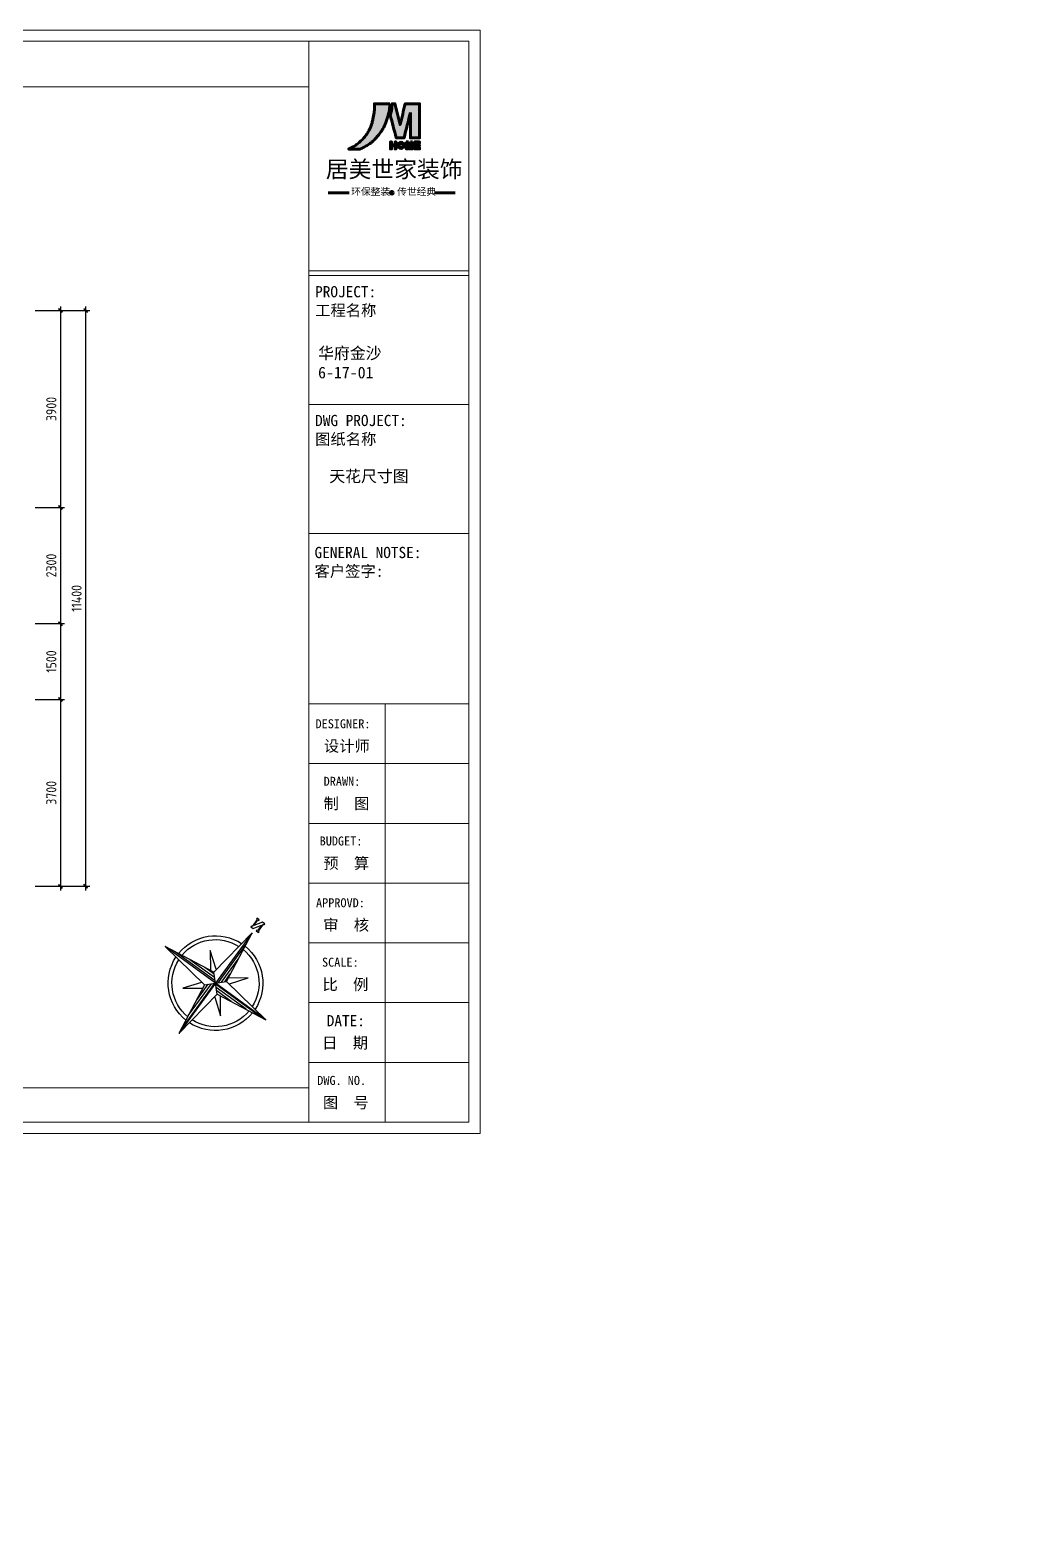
# Model space of a CAD drawing. Extents: x 643133 to 135659452, y -425133 to -387116.
# Drawn here: x 788662 to 808540, y -416907 to -387116 of the extents above; entities that cross this region are included whole.
import ezdxf
from ezdxf.enums import TextEntityAlignment as Align

# ---------------------------------------------------------------- set-up
doc = ezdxf.new("R2010")
doc.units = 0
doc.header["$LTSCALE"] = 10
doc.header["$MEASUREMENT"] = 0
for name, color, linetype in [('30', 30, 'Continuous'), ('34', 34, 'Continuous'), ('38', 38, 'Continuous')]:
    doc.layers.add(name, color=color, linetype=linetype)
doc.styles.add('12354', font='', dxfattribs={"height": 180})
doc.styles.add('ATT', font='')
doc.styles.get("Standard").update_dxf_attribs({"font": 'gbenor.shx', "bigfont": 'gbcbig.shx'})
doc.styles.get('12354').set_extended_font_data('SimSun')
doc.styles.get('ATT').set_extended_font_data('SimSun')

# ---------------------------------------------------------------- blocks, each defined once
blk = doc.blocks.new('_ArchTick')
at = {"color": 0, "linetype": 'ByBlock', "const_width": 0.4}
blk.add_lwpolyline([(-0.5, -0.5), (0.5, 0.5)], dxfattribs=at)
blk = doc.blocks.new('A$C2F4C2F6D')
at = {"layer": '34', "lineweight": 70}
h = blk.add_hatch(color=256, dxfattribs=at)
h.dxf.hatch_style = 1
edge = h.paths.add_edge_path()
edge.add_spline(control_points=[(739, 1367), (741, 1347), (745, 1304), (733, 1230), (722, 1159), (703, 1075), (674, 1004), (632, 932), (582, 861), (512, 804), (441, 747), (395, 727), (369, 716)], knot_values=[821.693615, 821.693615, 821.693615, 821.693615, 881.714285, 951.692164, 1042.873539, 1097.88705, 1211.017281, 1271.746573, 1347.160579, 1471.309437, 1537.857957, 1620.799899, 1620.799899, 1620.799899, 1620.799899], weights=[1, 1, 1, 1, 1, 1, 1, 1, 1, 1, 1, 1, 1], degree=3, periodic=0)
edge.add_spline(control_points=[(369, 716), (425, 716), (481, 716), (537, 716)], knot_values=[820.693615, 820.693615, 820.693615, 820.693615, 821.693615, 821.693615, 821.693615, 821.693615], weights=[1, 1, 1, 1], degree=3, periodic=0)
edge.add_spline(control_points=[(537, 716), (556, 726), (602, 749), (661, 783), (716, 827), (755, 866), (797, 912), (831, 959), (870, 1018), (901, 1075), (916, 1136), (936, 1188), (950, 1246), (959, 1299), (962, 1337), (962, 1359), (962, 1367)], knot_values=[0, 0, 0, 0, 63.625453, 157.471195, 201.223304, 273.64864, 324.749062, 388.755508, 445.405141, 541.77799, 574.43262, 635.347493, 707.473665, 753.740434, 797.337565, 820.693615, 820.693615, 820.693615, 820.693615], weights=[1, 1, 1, 1, 1, 1, 1, 1, 1, 1, 1, 1, 1, 1, 1, 1, 1], degree=3, periodic=0)
edge.add_spline(control_points=[(962, 1367), (888, 1367), (814, 1367), (739, 1367)], knot_values=[1620.799899, 1620.799899, 1620.799899, 1620.799899, 1621.799899, 1621.799899, 1621.799899, 1621.799899], weights=[1, 1, 1, 1], degree=3, periodic=0)
edge = h.paths.add_edge_path()
edge.add_spline(control_points=[(1109, 1067), (1084, 1167), (1060, 1267), (1035, 1367)], knot_values=[5, 5, 5, 5, 6, 6, 6, 6], weights=[1, 1, 1, 1], degree=3, periodic=0)
edge.add_spline(control_points=[(1035, 1367), (1020, 1367), (1006, 1367), (991, 1367)], knot_values=[6, 6, 6, 6, 7, 7, 7, 7], weights=[1, 1, 1, 1], degree=3, periodic=0)
edge.add_spline(control_points=[(991, 1367), (992, 1359), (993, 1338), (990, 1299), (982, 1253), (972, 1221), (967, 1205)], knot_values=[7, 7, 7, 7, 30.180111, 71.314603, 122.667075, 171.80595, 171.80595, 171.80595, 171.80595], weights=[1, 1, 1, 1, 1, 1, 1], degree=3, periodic=0)
edge.add_spline(control_points=[(967, 1205), (996, 1096), (1024, 987), (1053, 877)], knot_values=[171.80595, 171.80595, 171.80595, 171.80595, 172.80595, 172.80595, 172.80595, 172.80595], weights=[1, 1, 1, 1], degree=3, periodic=0)
edge.add_spline(control_points=[(1053, 877), (1091, 877), (1128, 877), (1166, 877)], knot_values=[172.80595, 172.80595, 172.80595, 172.80595, 173.80595, 173.80595, 173.80595, 173.80595], weights=[1, 1, 1, 1], degree=3, periodic=0)
edge.add_spline(control_points=[(1166, 877), (1196, 998), (1226, 1118), (1257, 1239)], knot_values=[173.80595, 173.80595, 173.80595, 173.80595, 174.80595, 174.80595, 174.80595, 174.80595], weights=[1, 1, 1, 1], degree=3, periodic=0)
edge.add_spline(control_points=[(1257, 1239), (1257, 1118), (1257, 998), (1257, 877)], knot_values=[0, 0, 0, 0, 1, 1, 1, 1], weights=[1, 1, 1, 1], degree=3, periodic=0)
edge.add_spline(control_points=[(1257, 877), (1301, 877), (1345, 877), (1388, 877)], knot_values=[1, 1, 1, 1, 2, 2, 2, 2], weights=[1, 1, 1, 1], degree=3, periodic=0)
edge.add_spline(control_points=[(1388, 877), (1388, 1041), (1388, 1204), (1388, 1367)], knot_values=[2, 2, 2, 2, 3, 3, 3, 3], weights=[1, 1, 1, 1], degree=3, periodic=0)
edge.add_spline(control_points=[(1388, 1367), (1320, 1367), (1251, 1367), (1183, 1367)], knot_values=[3, 3, 3, 3, 4, 4, 4, 4], weights=[1, 1, 1, 1], degree=3, periodic=0)
edge.add_spline(control_points=[(1183, 1367), (1158, 1267), (1134, 1167), (1109, 1067)], knot_values=[4, 4, 4, 4, 5, 5, 5, 5], weights=[1, 1, 1, 1], degree=3, periodic=0)
h = blk.add_hatch(color=256, dxfattribs=at)
h.dxf.hatch_style = 1
h.paths.add_polyline_path([(1051, 819), (1036, 819), (1036, 777), (986, 777), (986, 819), (971, 819), (971, 719), (986, 719), (986, 762), (1036, 762), (1036, 719), (1051, 719)])
h = blk.add_hatch(color=256, dxfattribs=at)
h.dxf.hatch_style = 1
h.paths.add_polyline_path([(1168, 769, 1), (1077, 769, 1)])
h.paths.add_polyline_path([(1092, 769, -1), (1153, 769, -1)], flags=16)
h = blk.add_hatch(color=256, dxfattribs=at)
h.dxf.hatch_style = 1
h.paths.add_polyline_path([(1213, 804), (1215, 804), (1232, 719), (1253, 719), (1269, 804), (1271, 804), (1271, 719), (1286, 719), (1286, 819), (1256, 819), (1242, 744), (1228, 819), (1198, 819), (1198, 719), (1213, 719)])
h = blk.add_hatch(color=256, dxfattribs=at)
h.dxf.hatch_style = 1
h.paths.add_polyline_path([(1336, 760), (1386, 760), (1386, 776), (1336, 776), (1336, 804), (1388, 804), (1388, 819), (1318, 819), (1318, 804), (1318, 719), (1336, 719), (1388, 719), (1388, 734), (1336, 734)])
h = blk.add_hatch(color=256, dxfattribs=at)
h.dxf.hatch_style = 1
h.paths.add_polyline_path([(1009, 89, 1), (969, 89, 1)])
for p, q in [((1198, 819), (1228, 819)), ((1207, 819), (1222, 819)), ((1215, 804), (1232, 719)), ((1228, 819), (1242, 744)), ((1253, 719), (1232, 719)), ((1242, 744), (1256, 819)), ((1253, 719), (1269, 804)), ((1266, 819), (1256, 819)), ((1286, 819), (1256, 819)), ((376, 89), (76, 89)), ((1601, 89), (1901, 89))]:
    blk.add_line(p, q, dxfattribs=at)
for points in [[(986, 762), (986, 719), (971, 719), (971, 819), (986, 819), (986, 777)], [(986, 777), (1036, 777)], [(1036, 762), (986, 762)], [(1036, 762), (1036, 719), (1051, 719), (1051, 819), (1036, 819), (1036, 777)], [(1215, 804), (1213, 804), (1213, 719), (1198, 719), (1198, 819)], [(1269, 804), (1271, 804), (1271, 719), (1286, 719), (1286, 819)], [(1336, 804), (1388, 804), (1388, 819), (1318, 819), (1318, 804)], [(1336, 719), (1318, 719), (1318, 804)], [(1336, 734), (1388, 734), (1388, 719), (1318, 719), (1318, 734)], [(1336, 804), (1336, 776)], [(1336, 776), (1386, 776), (1386, 760), (1336, 760)], [(1336, 760), (1336, 734)]]:
    blk.add_lwpolyline(points, dxfattribs=at)
for centre, radius in [((1123, 769), 45.5), ((1123, 769), 30.5), ((989, 89), 20)]:
    blk.add_circle(centre, radius, dxfattribs=at)
for points, knots in [([(962, 1367), (962, 1359), (962, 1337), (959, 1299), (950, 1246), (936, 1188), (916, 1136), (901, 1075), (870, 1018), (831, 959), (797, 912), (755, 866), (716, 827), (661, 783), (602, 749), (556, 726), (537, 716), (481, 716), (425, 716), (369, 716), (395, 727), (441, 747), (512, 804), (582, 861), (632, 932), (674, 1004), (703, 1075), (722, 1159), (733, 1230), (745, 1304), (741, 1347), (739, 1367), (814, 1367), (888, 1367), (962, 1367)], [0, 0, 0, 0, 23.35605, 66.953181, 113.21995, 185.346122, 246.260995, 278.915625, 375.288474, 431.938107, 495.944553, 547.044975, 619.470311, 663.22242, 757.068162, 820.693615, 820.693615, 820.693615, 821.693615, 821.693615, 821.693615, 904.635557, 971.184077, 1095.332935, 1170.74694, 1231.476232, 1344.606464, 1399.619975, 1490.80135, 1560.779229, 1620.799899, 1620.799899, 1620.799899, 1621.799899, 1621.799899, 1621.799899, 1621.799899]), ([(1257, 1239), (1257, 1118), (1257, 998), (1257, 877), (1301, 877), (1345, 877), (1388, 877), (1388, 1041), (1388, 1204), (1388, 1367), (1320, 1367), (1251, 1367), (1183, 1367), (1158, 1267), (1134, 1167), (1109, 1067), (1084, 1167), (1060, 1267), (1035, 1367), (1020, 1367), (1006, 1367), (991, 1367), (992, 1359), (993, 1338), (990, 1299), (982, 1253), (972, 1221), (967, 1205), (996, 1096), (1024, 987), (1053, 877), (1091, 877), (1128, 877), (1166, 877), (1196, 998), (1226, 1118), (1257, 1239)], [0, 0, 0, 0, 1, 1, 1, 2, 2, 2, 3, 3, 3, 4, 4, 4, 5, 5, 5, 6, 6, 6, 7, 7, 7, 30.180111, 71.314603, 122.667075, 171.80595, 171.80595, 171.80595, 172.80595, 172.80595, 172.80595, 173.80595, 173.80595, 173.80595, 174.80595, 174.80595, 174.80595, 174.80595])]:
    blk.add_open_spline(points, degree=3, knots=knots, dxfattribs=at)
at = {"layer": '34', "lineweight": 70, "attachment_point": 1}
for s, insert, char_height, width in [('{\\fMicrosoft YaHei|b0|i0|c134|p34;居美世家装饰}', (42, 547), 240, 1991.83), ('{\\fMicrosoft YaHei|b0|i0|c134|p34;环保整装   传世经典}', (406, 155), 100, 2388.72)]:
    blk.add_mtext(s, dxfattribs=dict(at, insert=insert, char_height=char_height, width=width))
blk = doc.blocks.new('A$C07E851D9')
at = {"layer": '38'}
h = blk.add_hatch(dxfattribs=at)
h.set_pattern_fill('LINE', color=256, scale=6.830208, angle=90, style=0)
h.set_pattern_definition([(90, (-25554.993, -3691.864), (-21.68591, 7e-15), [])])
h.paths.add_polyline_path([(498, 640), (569, 569), (569, 1138)])
h.paths.add_polyline_path([(569, 0), (640, 498), (569, 569)])
h = blk.add_hatch(dxfattribs=at)
h.set_pattern_fill('LINE', color=256, scale=6.830208, style=0)
h.set_pattern_definition([(360, (-25554.993, -3691.864), (5e-15, 21.68591), [])])
h.paths.add_polyline_path([(0, 569), (498, 498), (569, 569)])
h.paths.add_polyline_path([(640, 640), (569, 569), (1138, 569)])
at = {"layer": '34'}
for p, q in [((498, 640, 210), (569, 1138, 210)), ((569, 1138, 210), (640, 640, 210)), ((569, 1138, 210), (569, 569, 210)), ((0, 569, 210), (498, 640, 210)), ((0, 569, 210), (569, 569, 210)), ((498, 498, 210), (0, 569, 210)), ((569, 569, 210), (569, 0, 210)), ((569, 569, 210), (1138, 569, 210)), ((640, 640, 210), (1138, 569, 210)), ((1138, 569, 210), (640, 498, 210)), ((569, 0, 210), (498, 498, 210)), ((640, 498, 210), (569, 0, 210))]:
    blk.add_line(p, q, dxfattribs=at)
at = {"layer": '38'}
for p, q in [((356, 783, 210), (498, 676, 210)), ((462, 640, 210), (356, 783, 210)), ((640, 676, 210), (783, 783, 210)), ((783, 783, 210), (676, 640, 210)), ((569, 569, 210), (498, 640, 210)), ((498, 498, 210), (569, 569, 210)), ((569, 569, 210), (640, 640, 210)), ((640, 498, 210), (569, 569, 210)), ((356, 356, 210), (462, 498, 210)), ((498, 462, 210), (356, 356, 210)), ((783, 356, 210), (640, 462, 210)), ((676, 498, 210), (783, 356, 210))]:
    blk.add_line(p, q, dxfattribs=at)
at = {"layer": '38', "elevation": 210}
blk.add_lwpolyline([(540, 1183), (549, 1183), (549, 1174), (522, 1174), (522, 1183), (531, 1183), (531, 1263), (522, 1263), (522, 1272), (549, 1272), (594, 1201), (594, 1263), (585, 1263), (585, 1272), (611, 1272), (611, 1263), (602, 1263), (602, 1183), (611, 1183), (611, 1174), (585, 1174), (540, 1245), (540, 1183)], dxfattribs=at)
at = {"layer": '38'}
for radius, start, end in [(433, 92.5891, 177.4109), (398, 93.5464, 176.4536), (433, 2.5891, 87.4109), (398, 3.5464, 86.4536), (433, 182.5891, 267.4109), (398, 183.5464, 266.4536), (433, 272.5891, 357.4109), (398, 273.5464, 356.4536)]:
    blk.add_arc((569, 569, 210), radius, start, end, dxfattribs=at)
blk = doc.blocks.new('5435432')
at = {"layer": '34', "insert": (685900, -389051), "char_height": 87.68, "width": 134889609.43, "attachment_point": 1}
blk.add_mtext('{\\fSimSun|b0|i0|c134|p2;Chengdu Hong yu Decoration co.,Ltd\\fArial|b0|i0|c0|p34;}', dxfattribs=at)

msp = doc.modelspace()

# ---------------------------------------------------------------- linework, layer by layer
at = {"layer": '30'}
for p, q in [((789262.2, -392586.8), (789262.2, -396646.8)), ((789762.2, -392586.8), (789762.2, -404146.8)), ((788762.2, -392666.8), (789342.2, -392666.8)), ((789262.2, -392666.8), (789842.2, -392666.8)), ((789262.2, -396486.8), (789262.2, -398946.8)), ((788762.2, -396566.8), (789342.2, -396566.8)), ((788762.2, -396566.8), (789342.2, -396566.8)), ((788762.2, -398866.8), (789342.2, -398866.8)), ((788762.2, -398866.8), (789342.2, -398866.8)), ((789262.2, -398786.8), (789262.2, -400446.8)), ((788762.2, -400366.8), (789342.2, -400366.8)), ((788762.2, -400366.8), (789342.2, -400366.8)), ((789262.2, -400286.8), (789262.2, -404146.8)), ((788762.2, -404066.8), (789342.2, -404066.8)), ((789262.2, -404066.8), (789842.2, -404066.8))]:
    msp.add_line(p, q, dxfattribs=at)
at = {"layer": '38', "lineweight": 13}
for p, q in [((766686.2, -387115.9), (797574.5, -387115.9)), ((797574.5, -387115.9), (797574.5, -408958.3)), ((797574.5, -408958.3), (797574.5, -387115.9)), ((797574.5, -408958.3), (766686.2, -408958.3))]:
    msp.add_line(p, q, dxfattribs=at)
at = {"layer": '38', "lineweight": 5}
for p, q in [((766908.4, -387338.1), (797352.3, -387338.1)), ((794179.5, -387338.1), (794179.5, -408736.1)), ((797352.3, -387338.1), (797352.3, -408736.1)), ((769629.6, -388237.8), (794179.5, -388237.8)), ((794179.5, -391881.6), (797352.3, -391881.6)), ((794179.5, -391971.1), (797352.3, -391971.1)), ((794179.5, -394526.7), (797352.3, -394526.7)), ((794179.5, -397082.2), (797352.3, -397082.2)), ((794179.5, -400454.6), (797352.3, -400454.6)), ((795695.3, -400454.6), (795695.3, -408736.1)), ((797352.3, -401637.6), (794179.5, -401637.6)), ((797352.3, -402820.7), (794179.5, -402820.7)), ((797352.3, -404003.8), (794179.5, -404003.8)), ((797352.3, -405186.9), (794179.5, -405186.9)), ((797352.3, -406370), (794179.5, -406370)), ((797352.3, -407553), (794179.5, -407553)), ((794179.5, -408053.9), (766908.4, -408053.9)), ((797352.3, -408736.1), (766908.4, -408736.1))]:
    msp.add_line(p, q, dxfattribs=at)

# ---------------------------------------------------------------- block references
at = {"layer": '30'}
for name, p, xscale, yscale, zscale, rotation in [('_ArchTick', (789262.2, -392666.8), 80, 80, 80, 90), ('_ArchTick', (789762.2, -392666.8), 80, 80, 80, 90), ('_ArchTick', (789262.2, -396566.8), 80, 80, 80, 270), ('_ArchTick', (789262.2, -396566.8), 80, 80, 80, 90), ('_ArchTick', (789262.2, -398866.8), 80, 80, 80, 270), ('_ArchTick', (789262.2, -398866.8), 80, 80, 80, 90), ('_ArchTick', (789262.2, -400366.8), 80, 80, 80, 270), ('_ArchTick', (789262.2, -400366.8), 80, 80, 80, 90), ('_ArchTick', (789262.2, -404066.8), 80, 80, 80, 270), ('_ArchTick', (789762.2, -404066.8), 80, 80, 80, 270), ('A$C07E851D9', (792606.1, -407706.6, -455.9), -2.167603200084995, 2.167603200039594, 2.167603200058267, 323.9884921281784)]:
    msp.add_blockref(name, p, dxfattribs=dict(at, xscale=xscale, yscale=yscale, zscale=zscale, rotation=rotation))
at = {"layer": '34'}
for name, p, xscale, yscale, zscale in [('A$C2F4C2F6D', (794460.3, -390458), 1.378752506629098, 1.37875250664365, 1.378752506635597), ('5435432', (427635.4, -261240.5), 0.3999999999941792, 0.3999999999941792, 0.4), ('5435432', (439990.7, -261240.5), 0.3999999999941792, 0.3999999999941792, 0.4), ('5435432', (515158.5, -296926.2), 0.3080000000045402, 0.3079999999972642, 0.308), ('5435432', (482615.1, -273032.3), 0.3696000000054482, 0.3695999999908963, 0.3696), ('5435432', (536088.4, -296926.2), 0.3080000000045402, 0.3079999999972642, 0.308), ('5435432', (545602, -296926.2), 0.3080000000045402, 0.3079999999972642, 0.308), ('5435432', (555115.6, -296926.2), 0.3080000000045402, 0.3079999999972642, 0.308), ('5435432', (522572.2, -273032.3), 0.3696000000054482, 0.3695999999908963, 0.3696)]:
    msp.add_blockref(name, p, dxfattribs=dict(at, xscale=xscale, yscale=yscale, zscale=zscale))

# ---------------------------------------------------------------- texts
at = {"layer": '30', "char_height": 200, "attachment_point": 5, "rotation": 90}
for s, insert in [('3900', (789082.2, -394616.8)), ('2300', (789082.2, -397716.8)), ('11400', (789582.2, -398366.8)), ('1500', (789082.2, -399616.8)), ('3700', (789082.2, -402216.8))]:
    msp.add_mtext(s, dxfattribs=dict(at, insert=insert))
at = {"layer": '34', "style": '12354'}
for s, height, p in [('PROJECT:', 222.22, (794306.6, -392295)), ('工程名称', 222.22, (794306.6, -392664.3)), ('DWG PROJECT:', 222.218, (794306.6, -394844)), ('图纸名称', 222.22, (794306.6, -395213.2)), ('GENERAL NOTSE:', 222.218, (794295.3, -397457.8)), ('客户签字:', 222.22, (794295.3, -397827.1)), ('DESIGNER:', 177.77, (794314.4, -400848)), ('设计师', 222.22, (794479.6, -401289.2)), ('DRAWN:', 177.77, (794475.5, -401987.9)), ('制  图', 222.22, (794473.3, -402427.6)), ('BUDGET:', 177.77, (794396.2, -403169.2)), ('预  算', 222.22, (794468.3, -403608.9)), ('APPROVD:', 177.77, (794324.1, -404392.7)), ('审  核', 222.22, (794466.6, -404832.4)), ('SCALE:', 177.77, (794442.6, -405569.1)), ('比  例', 222.22, (794453, -406008.8)), ('DATE:', 222.22, (794536.6, -406726.3)), ('日  期', 222.22, (794445.5, -407166)), ('DWG. NO.', 177.77, (794348.6, -407909.4)), ('图  号', 222.22, (794461.4, -408349.1))]:
    msp.add_text(s, height=height, dxfattribs=at).set_placement(p, align=Align.MIDDLE_LEFT)
at = {"layer": '34', "linetype": 'ByBlock', "lineweight": -3, "char_height": 230.4, "width": 1957.949, "attachment_point": 1, "style": 'ATT'}
for s, insert in [('华府金沙6-17-01', (794365.2, -393395.7)), ('天花尺寸图', (794587.5, -395832.3))]:
    msp.add_mtext(s, dxfattribs=dict(at, insert=insert))

doc.saveas('drawing.dxf')
